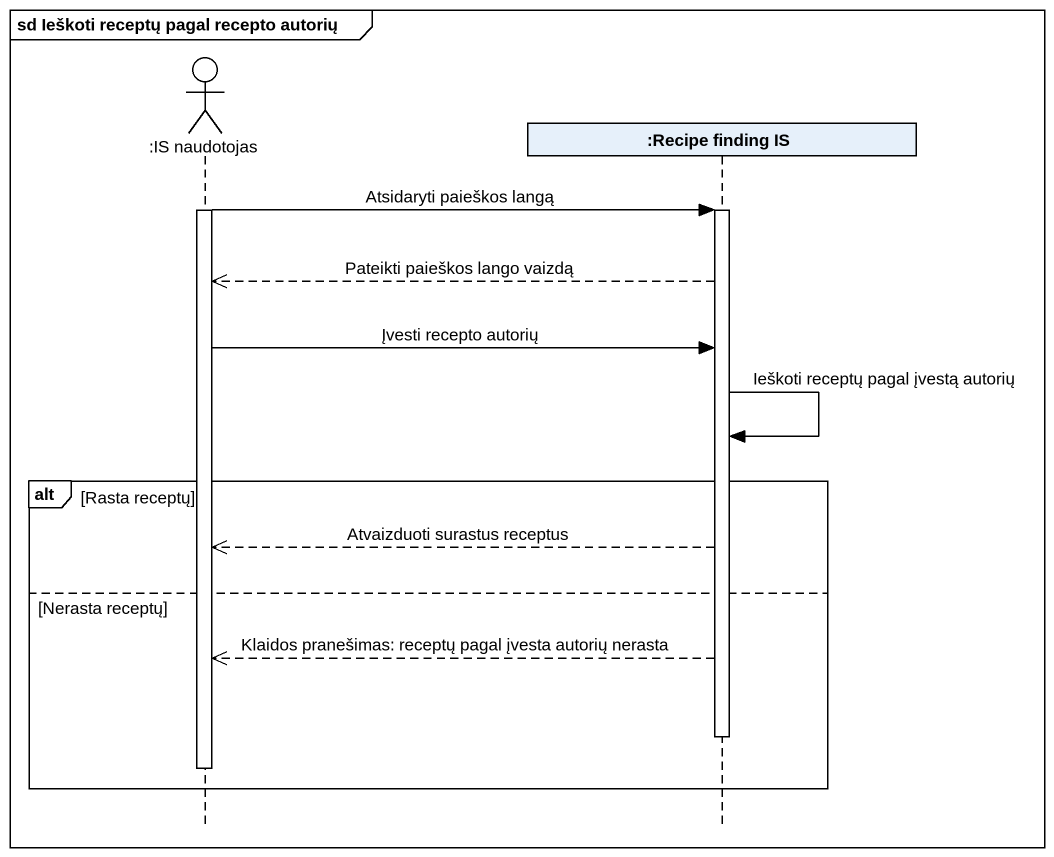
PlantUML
@startuml
mainframe sd Ieškoti receptų pagal recepto autorių
hide footbox
actor ":IS naudotojas" as IS_naudotojas
participant ":Recipe finding IS" as Recipe_finding_IS

activate IS_naudotojas
IS_naudotojas -> Recipe_finding_IS : Atsidaryti paieškos langą
activate Recipe_finding_IS
Recipe_finding_IS -->> IS_naudotojas : Pateikti paieškos lango vaizdą
IS_naudotojas -> Recipe_finding_IS : Įvesti recepto autorių
Recipe_finding_IS -> Recipe_finding_IS : Ieškoti receptų pagal įvestą autorių
alt Rasta receptų
  Recipe_finding_IS -->> IS_naudotojas : Atvaizduoti surastus receptus
else Nerasta receptų
  Recipe_finding_IS -->> IS_naudotojas : Klaidos pranešimas: receptų pagal įvesta autorių nerasta
  deactivate Recipe_finding_IS
  deactivate IS_naudotojas
end
@enduml
